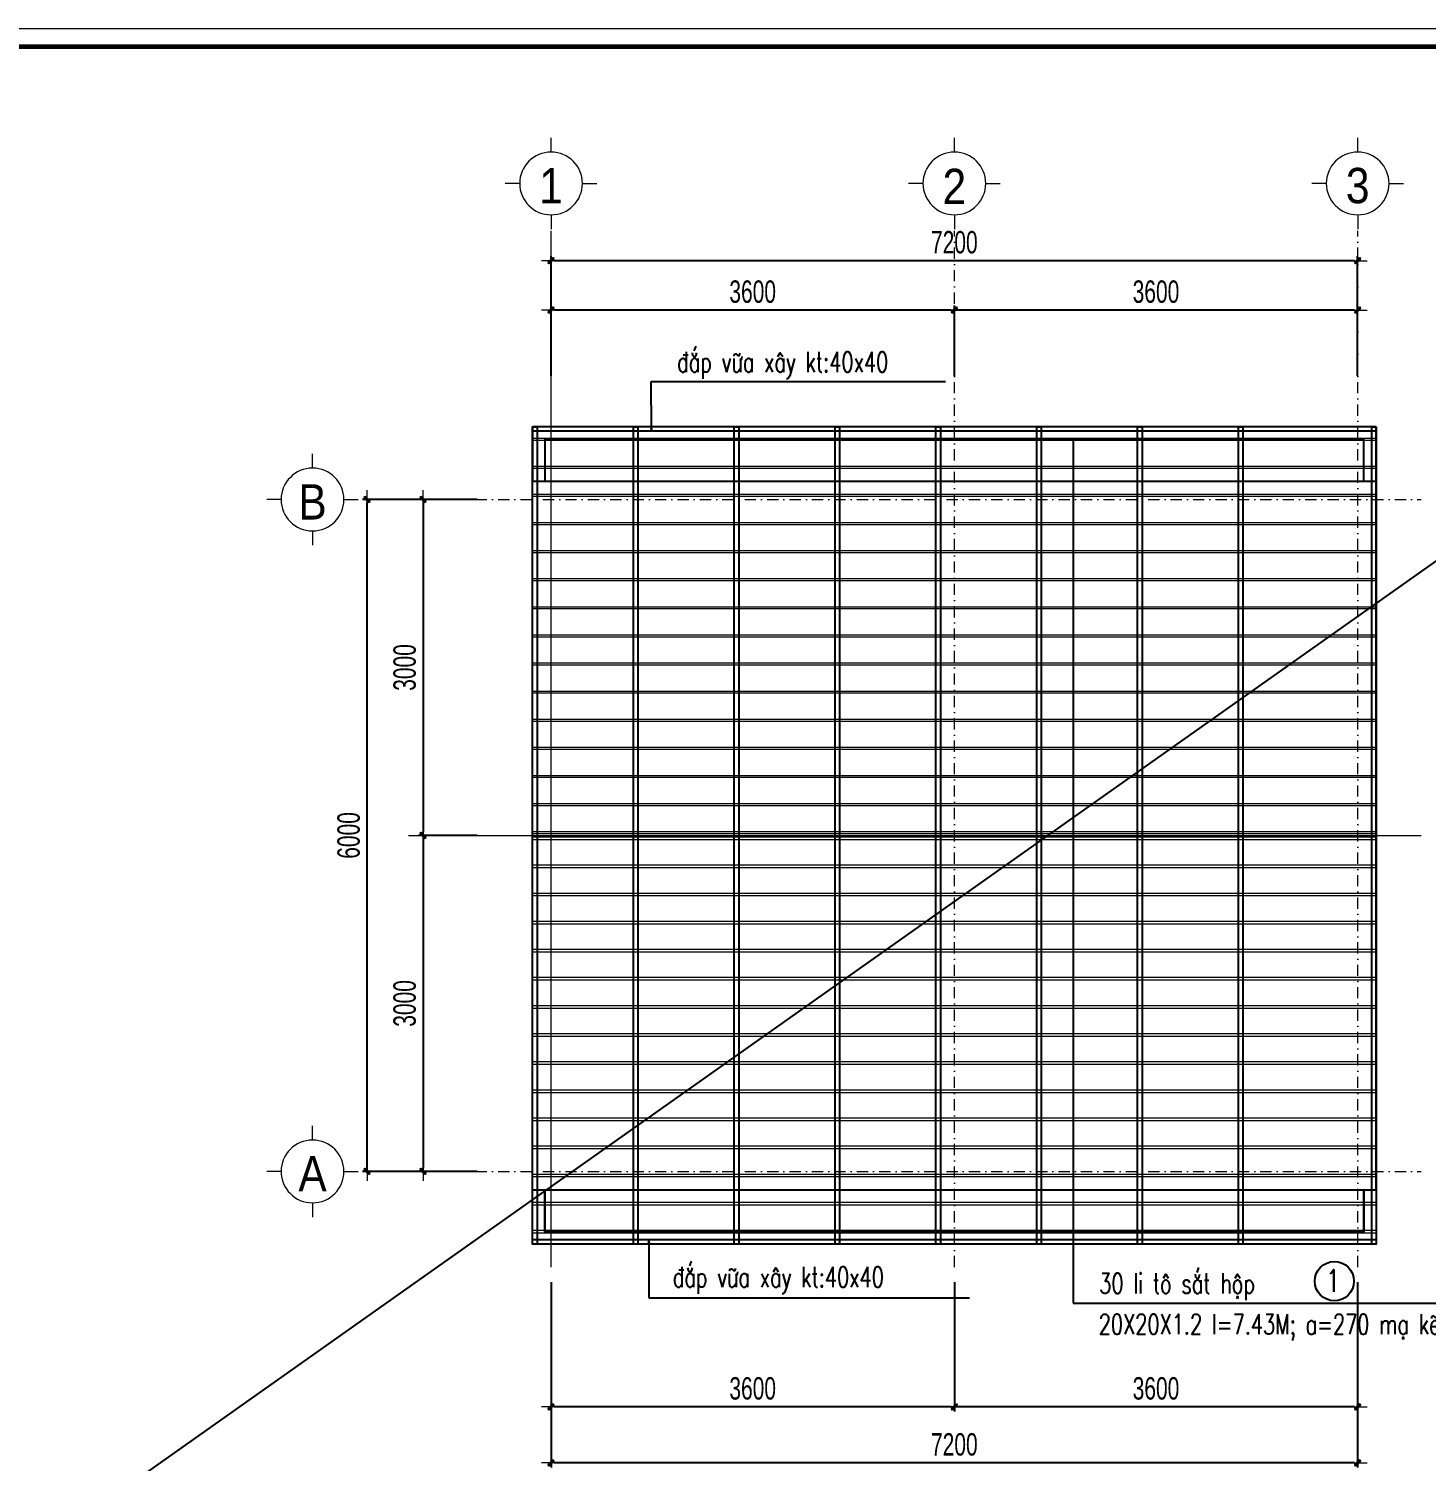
# Model space of a CAD drawing. Header units: millimetres. Extents: x -178395 to 493851, y -561170 to -280028.
# Drawn here: x 251964 to 264440, y -463459 to -450665 of the extents above; entities that cross this region are included whole.
import ezdxf
from ezdxf.enums import TextEntityAlignment as Align

# ---------------------------------------------------------------- set-up
doc = ezdxf.new("R2010")
doc.units = ezdxf.units.MM
doc.header["$MEASUREMENT"] = 0
doc.header["$PDMODE"] = 32
doc.linetypes.add('DASHDOT', pattern=[1, 0.5, -0.25, 0, -0.25])
doc.layers.get('Defpoints').update_dxf_attribs({"color": 1})
doc.layers.add('KCS_Plotter', color=11, linetype='Continuous', plot=False)
for name, color, linetype, lineweight in [('Khungten_LCDI', 7, 'Continuous', 5), ('LC Dim', 8, 'Continuous', 18), ('LC ISO', 153, 'Continuous', 13), ('LC Net dam 1', 30, 'Continuous', 30), ('LC Net manh', 133, 'Continuous', 5), ('LC Net thay', 63, 'Continuous', 25), ('LC Net truc', 79, 'DASHDOT', 13), ('LC Text1', 3, 'Continuous', 20), ('LC Text2', 7, 'Continuous', 25)]:
    doc.layers.add(name, color=color, linetype=linetype, lineweight=lineweight)
doc.styles.add('HOATBIF', font='hoatbif.shx', dxfattribs={"width": 0.7})
doc.styles.add('Khungten', font='VHAVAN.TTF', dxfattribs={"width": 0.9, "height": 5000})
doc.styles.add('LC 1', font='VHAVANB.TTF')
doc.styles.add('LC 3', font='vnsimli.shx', dxfattribs={"width": 0.75})
doc.styles.add('Title', font='VHBLACK.TTF', dxfattribs={"width": 0.8})
doc.dimstyles.new('DIM CHUAN', dxfattribs={"dimscale": 60, "dimtxt": 2.5, "dimasz": 0.35, "dimexe": 0.5, "dimexo": 0, "dimgap": 0.8, "dimtad": 1, "dimdec": 0, "dimzin": 0, "dimdsep": 46, "dimtxsty": 'HOATBIF', "dimblk1": 'DOT', "dimblk2": 'DOT', "dimsah": 1, "dimcen": -1, "dimdle": 1, "dimclrd": 256, "dimclre": 256, "dimclrt": 4, "dimadec": 3, "dimazin": 2, "dimtfac": 0.333333, "dimtdec": 0, "dimtix": 1, "dimtmove": 2, "dimatfit": 3, "dimldrblk": 'DOT', "dimfxl": 1, "dimtvp": 0.833333, "dimtolj": 1, "dimtzin": 0, "dimarcsym": 0})
doc.dimstyles.new('mb', dxfattribs={"dimscale": 71, "dimtxt": 2.5, "dimasz": 0.35, "dimexe": 0.5, "dimexo": 0, "dimgap": 0.8, "dimtad": 1, "dimdec": 0, "dimzin": 0, "dimdsep": 46, "dimtxsty": 'HOATBIF', "dimblk1": 'DOT', "dimblk2": 'DOT', "dimsah": 1, "dimcen": -1, "dimdle": 1, "dimclrd": 256, "dimclre": 256, "dimclrt": 4, "dimadec": 3, "dimazin": 2, "dimtfac": 0.333333, "dimtdec": 0, "dimtix": 1, "dimtmove": 2, "dimatfit": 3, "dimldrblk": 'DOT', "dimfxl": 1, "dimtvp": 0.833333, "dimtolj": 1, "dimtzin": 0, "dimarcsym": 0})

# ---------------------------------------------------------------- blocks, each defined once
blk = doc.blocks.new('lcdi fix')
at = {"layer": 'Defpoints', "lineweight": 0}
blk.add_lwpolyline([(-1200, -14850), (-1200, 14850), (40800, 14850), (40800, -14850)], close=True, dxfattribs=at)
at = {"layer": 'Khungten_LCDI', "color": 5, "lineweight": 60}
blk.add_lwpolyline([(0, -14650), (0, 14650), (40600, 14650), (40600, -14650)], close=True, dxfattribs=at)
at = {"color": 7, "style": 'Khungten', "width": 0.8}
for tag, p in [('REVISION', (39499, -10746)), ('NGAYHT', (39546, -11609))]:
    blk.add_attdef(tag, text='', height=200, dxfattribs=at).set_placement(p, align=Align.CENTER)
at = {"layer": 'LC Text1', "color": 3, "style": 'LC 1', "width": 1.834006}
for tag, p, p2 in [('TENBANVE1', (36913, -8886), (40339, -8886)), ('TENBANVE2', (36913, -9562), (40339, -9562))]:
    blk.add_attdef(tag, text='', height=250, dxfattribs=at).set_placement(p, p2, align=Align.FIT)
at = {"layer": 'LC Text1', "style": 'Title', "width": 0.7}
blk.add_attdef('SOBANVE', text='', height=250, dxfattribs=at).set_placement((39562, -13896), align=Align.CENTER)
blk = doc.blocks.new('DOT')
at = {"layer": 'LC Dim'}
blk.add_line((-3, 0), (3, 0), dxfattribs=at)
at = {"layer": 'LC Dim', "color": 4}
blk.add_line((-1, -1), (1, 1), dxfattribs=at)
blk.add_lwpolyline([(0.5, 1), (-1, -0.5), (-0.5, -1), (1, 0.5)], close=True, dxfattribs=at)
blk = doc.blocks.new('*D595')
at = {"layer": 'Defpoints', "color": 0, "ltscale": 2, "transparency": 16777216}
for p in [(260227, -461859), (263827, -461859), (260227, -462973)]:
    blk.add_point(p, dxfattribs=at)
at = {"layer": 'LC Dim', "lineweight": -2, "ltscale": 2, "transparency": 16777216}
for p, q in [((260227, -461859), (260227, -463013)), ((263827, -461859), (263827, -463013)), ((263799, -462973), (260255, -462973))]:
    blk.add_line(p, q, dxfattribs=at)
at = {"layer": 'LC Dim', "lineweight": -2, "ltscale": 2, "transparency": 16777216, "xscale": 28, "yscale": 28, "zscale": 28, "rotation": 180}
blk.add_blockref('DOT', (260227, -462973), dxfattribs=at)
at = {"layer": 'LC Dim', "lineweight": -2, "ltscale": 2, "transparency": 16777216, "xscale": 28, "yscale": 28, "zscale": 28}
blk.add_blockref('DOT', (263827, -462973), dxfattribs=at)
at = {"layer": 'LC Dim', "color": 4, "ltscale": 2, "transparency": 16777216, "insert": (262027, -462809), "char_height": 200, "attachment_point": 5, "style": 'HOATBIF'}
blk.add_mtext('\\A1;3600', dxfattribs=at)
blk = doc.blocks.new('_Dot')
at = {"color": 0, "linetype": 'ByBlock', "lineweight": -2}
blk.add_line((-0.5, 0), (-1, 0), dxfattribs=at)
at = {"color": 0, "linetype": 'ByBlock', "const_width": 0.5}
blk.add_lwpolyline([(-0.25, 0, 1), (0.25, 0, 1)], format="xyb", close=True, dxfattribs=at)
blk = doc.blocks.new('*D596')
at = {"layer": 'Defpoints', "color": 0, "ltscale": 2, "transparency": 16777216}
for p in [(256627, -461859), (260227, -461859), (256627, -462973)]:
    blk.add_point(p, dxfattribs=at)
at = {"layer": 'LC Dim', "lineweight": -2, "ltscale": 2, "transparency": 16777216}
for p, q in [((256627, -461859), (256627, -463013)), ((260227, -461859), (260227, -463013)), ((260199, -462973), (256655, -462973))]:
    blk.add_line(p, q, dxfattribs=at)
at = {"layer": 'LC Dim', "lineweight": -2, "ltscale": 2, "transparency": 16777216, "xscale": 28, "yscale": 28, "zscale": 28, "rotation": 180}
blk.add_blockref('DOT', (256627, -462973), dxfattribs=at)
at = {"layer": 'LC Dim', "lineweight": -2, "ltscale": 2, "transparency": 16777216, "xscale": 28, "yscale": 28, "zscale": 28}
blk.add_blockref('DOT', (260227, -462973), dxfattribs=at)
at = {"layer": 'LC Dim', "color": 4, "ltscale": 2, "transparency": 16777216, "insert": (258427, -462809), "char_height": 200, "attachment_point": 5, "style": 'HOATBIF'}
blk.add_mtext('\\A1;3600', dxfattribs=at)
blk = doc.blocks.new('*D597')
at = {"layer": 'Defpoints', "color": 0, "ltscale": 2, "transparency": 16777216}
for p in [(256627, -461859), (263827, -461859), (256627, -463473)]:
    blk.add_point(p, dxfattribs=at)
at = {"layer": 'LC Dim', "lineweight": -2, "ltscale": 2, "transparency": 16777216}
for p, q in [((256627, -461859), (256627, -463513)), ((263827, -461859), (263827, -463513)), ((263799, -463473), (256655, -463473))]:
    blk.add_line(p, q, dxfattribs=at)
at = {"layer": 'LC Dim', "lineweight": -2, "ltscale": 2, "transparency": 16777216, "xscale": 28, "yscale": 28, "zscale": 28, "rotation": 180}
blk.add_blockref('DOT', (256627, -463473), dxfattribs=at)
at = {"layer": 'LC Dim', "lineweight": -2, "ltscale": 2, "transparency": 16777216, "xscale": 28, "yscale": 28, "zscale": 28}
blk.add_blockref('DOT', (263827, -463473), dxfattribs=at)
at = {"layer": 'LC Dim', "color": 4, "ltscale": 2, "transparency": 16777216, "insert": (260227, -463309), "char_height": 200, "attachment_point": 5, "style": 'HOATBIF'}
blk.add_mtext('\\A1;7200', dxfattribs=at)
blk = doc.blocks.new('*D598')
at = {"layer": 'Defpoints', "color": 0, "ltscale": 2, "transparency": 16777216}
for p in [(260227, -453179), (260227, -453767), (263827, -453767)]:
    blk.add_point(p, dxfattribs=at)
at = {"layer": 'LC Dim', "lineweight": -2, "ltscale": 2, "transparency": 16777216}
for p, q in [((260227, -453767), (260227, -453139)), ((263827, -453767), (263827, -453139)), ((263799, -453179), (260255, -453179))]:
    blk.add_line(p, q, dxfattribs=at)
at = {"layer": 'LC Dim', "lineweight": -2, "ltscale": 2, "transparency": 16777216, "xscale": 28, "yscale": 28, "zscale": 28, "rotation": 180}
blk.add_blockref('DOT', (260227, -453179), dxfattribs=at)
at = {"layer": 'LC Dim', "lineweight": -2, "ltscale": 2, "transparency": 16777216, "xscale": 28, "yscale": 28, "zscale": 28}
blk.add_blockref('DOT', (263827, -453179), dxfattribs=at)
at = {"layer": 'LC Dim', "color": 4, "ltscale": 2, "transparency": 16777216, "insert": (262027, -453015), "char_height": 200, "attachment_point": 5, "style": 'HOATBIF'}
blk.add_mtext('\\A1;3600', dxfattribs=at)
blk = doc.blocks.new('*D599')
at = {"layer": 'Defpoints', "color": 0, "ltscale": 2, "transparency": 16777216}
for p in [(256627, -453179), (256627, -453767), (260227, -453767)]:
    blk.add_point(p, dxfattribs=at)
at = {"layer": 'LC Dim', "lineweight": -2, "ltscale": 2, "transparency": 16777216}
for p, q in [((256627, -453767), (256627, -453139)), ((260227, -453767), (260227, -453139)), ((260199, -453179), (256655, -453179))]:
    blk.add_line(p, q, dxfattribs=at)
at = {"layer": 'LC Dim', "lineweight": -2, "ltscale": 2, "transparency": 16777216, "xscale": 28, "yscale": 28, "zscale": 28, "rotation": 180}
blk.add_blockref('DOT', (256627, -453179), dxfattribs=at)
at = {"layer": 'LC Dim', "lineweight": -2, "ltscale": 2, "transparency": 16777216, "xscale": 28, "yscale": 28, "zscale": 28}
blk.add_blockref('DOT', (260227, -453179), dxfattribs=at)
at = {"layer": 'LC Dim', "color": 4, "ltscale": 2, "transparency": 16777216, "insert": (258427, -453015), "char_height": 200, "attachment_point": 5, "style": 'HOATBIF'}
blk.add_mtext('\\A1;3600', dxfattribs=at)
blk = doc.blocks.new('*D600')
at = {"layer": 'Defpoints', "color": 0, "ltscale": 2, "transparency": 16777216}
for p in [(256627, -452738), (256627, -453767), (263827, -453767)]:
    blk.add_point(p, dxfattribs=at)
at = {"layer": 'LC Dim', "lineweight": -2, "ltscale": 2, "transparency": 16777216}
for p, q in [((256627, -453767), (256627, -452698)), ((263799, -452738), (256655, -452738)), ((263827, -453767), (263827, -452698))]:
    blk.add_line(p, q, dxfattribs=at)
at = {"layer": 'LC Dim', "lineweight": -2, "ltscale": 2, "transparency": 16777216, "xscale": 28, "yscale": 28, "zscale": 28, "rotation": 180}
blk.add_blockref('DOT', (256627, -452738), dxfattribs=at)
at = {"layer": 'LC Dim', "lineweight": -2, "ltscale": 2, "transparency": 16777216, "xscale": 28, "yscale": 28, "zscale": 28}
blk.add_blockref('DOT', (263827, -452738), dxfattribs=at)
at = {"layer": 'LC Dim', "color": 4, "ltscale": 2, "transparency": 16777216, "insert": (260227, -452574), "char_height": 200, "attachment_point": 5, "style": 'HOATBIF'}
blk.add_mtext('\\A1;7200', dxfattribs=at)
blk = doc.blocks.new('*D602')
at = {"layer": 'Defpoints', "color": 0, "ltscale": 2, "transparency": 16777216}
for p in [(254985, -454870), (255968, -454870), (255968, -460870)]:
    blk.add_point(p, dxfattribs=at)
at = {"layer": 'LC Dim', "lineweight": -2, "ltscale": 2, "transparency": 16777216}
for p, q in [((255968, -454870), (254945, -454870)), ((254985, -460842), (254985, -454898)), ((255968, -460870), (254945, -460870))]:
    blk.add_line(p, q, dxfattribs=at)
at = {"layer": 'LC Dim', "lineweight": -2, "ltscale": 2, "transparency": 16777216, "xscale": 28, "yscale": 28, "zscale": 28}
for p, rotation in [((254985, -454870), 90), ((254985, -460870), 270)]:
    blk.add_blockref('DOT', p, dxfattribs=dict(at, rotation=rotation))
at = {"layer": 'LC Dim', "color": 4, "ltscale": 2, "transparency": 16777216, "insert": (254821, -457870), "char_height": 200, "attachment_point": 5, "rotation": 90, "style": 'HOATBIF'}
blk.add_mtext('\\A1;6000', dxfattribs=at)
blk = doc.blocks.new('TTRUC')
at = {"layer": 'LC ISO'}
for p, q in [((0, 6.95), (0, 10.13)), ((-6.95, 0), (-10.13, 0)), ((6.95, 0), (10.13, 0)), ((0, -6.95), (0, -10.13))]:
    blk.add_line(p, q, dxfattribs=at)
at = {"layer": 'LC Net manh'}
blk.add_circle((0, 0), 6.95, dxfattribs=at)
blk = doc.blocks.new('*D603')
at = {"layer": 'Defpoints', "color": 0, "ltscale": 2, "transparency": 16777216}
for p in [(255968, -454870), (255485, -457870), (255968, -457870)]:
    blk.add_point(p, dxfattribs=at)
at = {"layer": 'LC Dim', "lineweight": -2, "ltscale": 2, "transparency": 16777216}
for p, q in [((255968, -454870), (255445, -454870)), ((255485, -454898), (255485, -457842)), ((255968, -457870), (255445, -457870))]:
    blk.add_line(p, q, dxfattribs=at)
at = {"layer": 'LC Dim', "lineweight": -2, "ltscale": 2, "transparency": 16777216, "xscale": 28, "yscale": 28, "zscale": 28}
for p, rotation in [((255485, -454870), 90), ((255485, -457870), 270)]:
    blk.add_blockref('DOT', p, dxfattribs=dict(at, rotation=rotation))
at = {"layer": 'LC Dim', "color": 4, "ltscale": 2, "transparency": 16777216, "insert": (255321, -456370), "char_height": 200, "attachment_point": 5, "rotation": 90, "style": 'HOATBIF'}
blk.add_mtext('\\A1;3000', dxfattribs=at)
blk = doc.blocks.new('*D604')
at = {"layer": 'Defpoints', "color": 0, "ltscale": 2, "transparency": 16777216}
for p in [(255968, -457870), (255485, -460870), (255968, -460870)]:
    blk.add_point(p, dxfattribs=at)
at = {"layer": 'LC Dim', "lineweight": -2, "ltscale": 2, "transparency": 16777216}
for p, q in [((255968, -457870), (255445, -457870)), ((255485, -457898), (255485, -460842)), ((255968, -460870), (255445, -460870))]:
    blk.add_line(p, q, dxfattribs=at)
at = {"layer": 'LC Dim', "lineweight": -2, "ltscale": 2, "transparency": 16777216, "xscale": 28, "yscale": 28, "zscale": 28}
for p, rotation in [((255485, -457870), 90), ((255485, -460870), 270)]:
    blk.add_blockref('DOT', p, dxfattribs=dict(at, rotation=rotation))
at = {"layer": 'LC Dim', "color": 4, "ltscale": 2, "transparency": 16777216, "insert": (255321, -459370), "char_height": 200, "attachment_point": 5, "rotation": 90, "style": 'HOATBIF'}
blk.add_mtext('\\A1;3000', dxfattribs=at)
blk = doc.blocks.new('*U593')
at = {"layer": 'LC Net thay', "ltscale": 2}
blk.add_lwpolyline([(20, 3650), (20, -3650), (-20, -3650), (-20, 3650)], close=True, dxfattribs=at)
blk = doc.blocks.new('*U594')
at = {"layer": 'LC Net dam 1', "color": 0, "linetype": 'ByBlock', "lineweight": -2, "transparency": 16777216}
for p in [(0, 0), (900, 0), (1800, 0), (2700, 0), (3600, 0), (4500, 0), (5400, 0), (6300, 0)]:
    blk.add_blockref('*U593', p, dxfattribs=at)
blk = doc.blocks.new('*U607')
at = {"layer": 'LC ISO', "ltscale": 2}
blk.add_lwpolyline([(3765, -10), (-3765, -10), (-3765, 10), (3765, 10)], close=True, dxfattribs=at)
blk = doc.blocks.new('*U608')
at = {"layer": 'LC Net dam 1', "color": 0, "linetype": 'ByBlock', "lineweight": -2, "transparency": 16777216}
for p in [(0, 3514), (0, 3263), (0, 3012), (0, 2761), (0, 2510), (0, 2259), (0, 2008), (0, 1757), (0, 1506), (0, 1255), (0, 1004), (0, 753), (0, 502), (0, 251), (0, 0)]:
    blk.add_blockref('*U607', p, dxfattribs=at)
blk = doc.blocks.new('*U609')
at = {"layer": 'LC ISO', "ltscale": 2}
blk.add_lwpolyline([(3765, -10), (-3765, -10), (-3765, 10), (3765, 10)], close=True, dxfattribs=at)
blk = doc.blocks.new('*U610')
at = {"layer": 'LC Net dam 1', "color": 0, "linetype": 'ByBlock', "lineweight": -2, "transparency": 16777216}
for p in [(0, 3514), (0, 3263), (0, 3012), (0, 2761), (0, 2510), (0, 2259), (0, 2008), (0, 1757), (0, 1506), (0, 1255), (0, 1004), (0, 753), (0, 502), (0, 251), (0, 0)]:
    blk.add_blockref('*U609', p, dxfattribs=at)

msp = doc.modelspace()

# ---------------------------------------------------------------- linework, layer by layer
at = {"layer": 'KCS_Plotter', "ltscale": 250}
msp.add_line((237651, -474425.4), (271251, -450665.4), dxfattribs=at)
at = {"layer": 'LC Dim', "ltscale": 2}
for p, q in [((256627.4, -461725.6), (256627.4, -452471.1)), ((255354.5, -457870.4), (264393.9, -457870.4))]:
    msp.add_line(p, q, dxfattribs=at)
at = {"layer": 'LC Net thay', "ltscale": 500}
for p, q in [((263992.4, -454220.4), (256462.4, -454220.4)), ((256462.4, -454220.4), (256462.4, -454705.4)), ((263992.4, -454260.4), (256462.4, -454260.4)), ((263992.4, -454705.4), (263992.4, -454220.4)), ((256462.4, -461035.4), (256462.4, -454705.4)), ((256462.4, -454705.4), (263992.4, -454705.4)), ((263992.4, -461035.4), (263992.4, -454705.4)), ((256462.4, -461035.4), (263992.4, -461035.4)), ((256462.4, -461520.4), (256462.4, -461035.4)), ((263992.4, -461035.4), (263992.4, -461520.4)), ((263992.4, -461480.4), (256462.4, -461480.4)), ((263992.4, -461520.4), (256462.4, -461520.4))]:
    msp.add_line(p, q, dxfattribs=at)
at = {"layer": 'LC Net thay', "ltscale": 2}
msp.add_lwpolyline([(263992.4, -454220.4), (263992.4, -461520.4), (263952.4, -461520.4), (263952.4, -454220.4)], close=True, dxfattribs=at)
at = {"layer": 'LC Net thay', "ltscale": 500}
for points in [[(263882.4, -454705.4), (263882.4, -454330.4), (256572.4, -454330.4), (256572.4, -454705.4)], [(263882.4, -461035.4), (263882.4, -461410.4), (256572.4, -461410.4), (256572.4, -461035.4)], [(256572.4, -461035.4), (256572.4, -461410.4), (263882.4, -461410.4), (263882.4, -461035.4)]]:
    msp.add_lwpolyline(points, dxfattribs=at)
at = {"layer": 'LC Net truc', "ltscale": 200}
for p, q in [((260227.4, -461725.6), (260227.4, -452471.1)), ((263827.4, -461725.6), (263827.4, -452471.1)), ((255354.5, -454870.4), (264393.9, -454870.4)), ((255354.5, -460870.4), (264393.9, -460870.4))]:
    msp.add_line(p, q, dxfattribs=at)
at = {"layer": 'LC Text2', "ltscale": 100}
msp.add_circle((263619.2, -461850.6), 175.3, dxfattribs=at)

# ---------------------------------------------------------------- block references
at = {"layer": 'LC ISO', "xscale": -40.31376784078886, "yscale": 40.31376784078886, "zscale": 40.31376784078886, "rotation": 180.0000000000055}
for p in [(256627.4, -452047.5), (260227.4, -452047.5), (263827.4, -452047.5), (254498.2, -454870.4), (254498.2, -460870.4)]:
    msp.add_blockref('TTRUC', p, dxfattribs=at)
at = {"layer": 'LC Net dam 1'}
for name, p in [('*U594', (256482.4, -457870.4)), ('*U608', (260227.4, -457845.8))]:
    msp.add_blockref(name, p, dxfattribs=at)
at = {"layer": 'LC Net dam 1', "xscale": -1, "rotation": 180}
msp.add_blockref('*U610', (260227.4, -457895.1), dxfattribs=at)
at = {"layer": 'LC Net thay', "xscale": 0.8, "yscale": 0.8, "zscale": 0.8}
msp.add_blockref('lcdi fix', (238611, -462545.4), dxfattribs=at)

# ---------------------------------------------------------------- texts
at = {"layer": 'LC Text1', "ltscale": 0.2, "style": 'LC 1', "width": 0.9}
for s, p in [('1', (256627.4, -452320.9)), ('2', (260227.4, -452326.9)), ('3', (263827.4, -452319.2)), ('B', (254498.2, -455143.8)), ('A', (254498.2, -461143.8))]:
    msp.add_text(s, height=315.7, dxfattribs=at).set_placement(p, align=Align.BOTTOM_CENTER)
at = {"layer": 'LC Text1', "color": 3, "style": 'LC 3', "width": 0.7}
for s, p in [('®¾p v÷a x©y kt:40x40', (257752.8, -453732.3)), ('®¾p v÷a x©y kt:40x40', (257713.5, -461904.1)), ('30 li t« s¾t hép', (261520.1, -461961.2)), ('20X20X1.2 l=7.43M; a=270 m¹ kÏm', (261515.9, -462325.1))]:
    msp.add_text(s, height=181, dxfattribs=at).set_placement(p)
at = {"layer": 'LC Text2', "ltscale": 100, "style": 'LC 3', "width": 0.75}
msp.add_text('1', height=200.2, dxfattribs=at).set_placement((263607, -461846.4), align=Align.MIDDLE_CENTER)

# ---------------------------------------------------------------- dimensions: what is measured, and where the dimension line sits
at = {"layer": 'LC Dim', "ltscale": 2}
for base, p1, p2, picture, middle in [((256627.4, -452737.9), (263827.4, -453766.9), (256627.4, -453766.9), '*D600', (260227.4, -452573.9)), ((256627.4, -463472.8), (263827.4, -461858.9), (256627.4, -461858.9), '*D597', (260227.4, -463308.8))]:
    dim = msp.add_linear_dim(base=base, p1=p1, p2=p2, dimstyle='DIM CHUAN', override={"dimscale": 80}, dxfattribs=at)
    dim.commit()
    dim.dimension.update_dxf_attribs({"geometry": picture, "text_midpoint": middle})
for base, p1, p2, angle, picture, middle in [((256627.4, -453178.9), (260227.4, -453766.9), (256627.4, -453766.9), 180, '*D599', (258427.4, -453014.9)), ((260227.4, -453178.9), (263827.4, -453766.9), (260227.4, -453766.9), 180, '*D598', (262027.4, -453014.9)), ((254985.3, -454870.4), (255967.8, -460870.4), (255967.8, -454870.4), 90, '*D602', (254821.3, -457870.4)), ((255485.3, -457870.4), (255967.8, -454870.4), (255967.8, -457870.4), 90, '*D603', (255321.3, -456370.4)), ((255485.3, -460870.4), (255967.8, -457870.4), (255968.3, -460870.4), 90, '*D604', (255321.3, -459370.4)), ((256627.4, -462972.8), (260227.4, -461858.9), (256627.4, -461858.9), 180, '*D596', (258427.4, -462808.8)), ((260227.4, -462972.8), (263827.4, -461858.9), (260227.4, -461858.9), 180, '*D595', (262027.4, -462808.8))]:
    dim = msp.add_linear_dim(base=base, p1=p1, p2=p2, angle=angle, dimstyle='DIM CHUAN', override={"dimscale": 80}, dxfattribs=at)
    dim.commit()
    dim.dimension.update_dxf_attribs({"geometry": picture, "text_midpoint": middle})

# ---------------------------------------------------------------- leaders
for points in [[(257523, -454242), (257521.8, -453816.9), (260147.7, -453816.9)], [(261289, -454330.4), (261289, -462045.8), (265449.9, -462045.8)], [(257500.3, -461500.6), (257500.3, -461998.7), (260363.7, -461998.7)]]:
    msp.add_leader(points, dimstyle='mb', dxfattribs=at)

doc.saveas('drawing.dxf')
